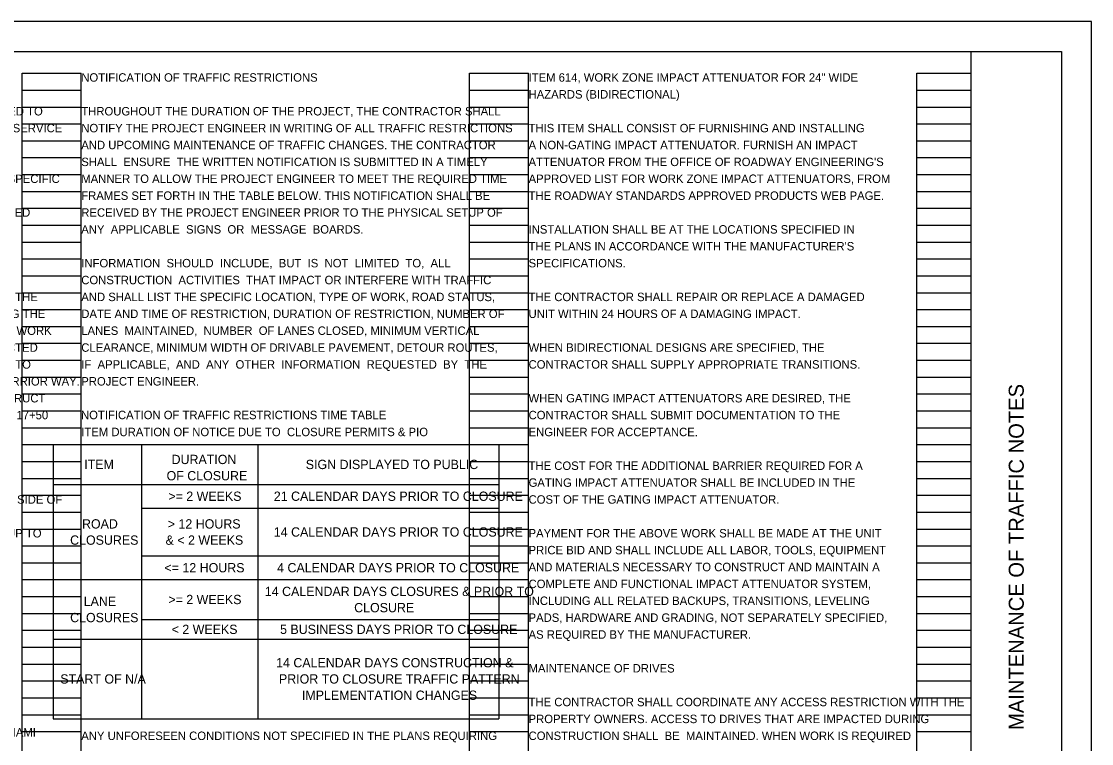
# Model space of a CAD drawing. Extents: x 0 to 34, y 0 to 22.
# Drawn here: x 16.25 to 34, y 10.02 to 22 of the extents above; entities that cross this region are included whole.
import ezdxf

# ---------------------------------------------------------------- set-up
doc = ezdxf.new("R2010")
doc.units = 0
for name, color, linetype in [('SH_Border', 7, 'Continuous'), ('SH_Cut_Line', 7, 'Continuous'), ('SH_Data', 7, 'Continuous'), ('SH_Text', 7, 'Continuous')]:
    doc.layers.add(name, color=color, linetype=linetype)

msp = doc.modelspace()

# ---------------------------------------------------------------- linework, layer by layer
at = {"layer": 'SH_Border'}
msp.add_line((32, 0.5), (32, 21.5), dxfattribs=at)
msp.add_lwpolyline([(1.5, 21.5), (33.5, 21.5), (33.5, 0.5), (1.5, 0.5)], close=True, dxfattribs=at)
at = {"layer": 'SH_Cut_Line'}
msp.add_lwpolyline([(0, 0), (34, 0), (34, 22), (0, 22)], close=True, dxfattribs=at)
at = {"layer": 'SH_Data'}
for p, q in [((16.26, 0.98), (16.26, 21.14)), ((16.26, 21.14), (17.24, 21.14)), ((17.24, 0.98), (17.24, 21.14)), ((23.68, 0.98), (23.68, 21.14)), ((23.68, 21.14), (24.66, 21.14)), ((24.66, 0.98), (24.66, 21.14)), ((31.1, 0.98), (31.1, 21.14)), ((31.1, 21.14), (32, 21.14)), ((32, 0.98), (32, 21.14)), ((16.26, 20.86), (17.24, 20.86)), ((23.68, 20.86), (24.66, 20.86)), ((31.1, 20.86), (32, 20.86)), ((16.26, 20.58), (17.24, 20.58)), ((23.68, 20.58), (24.66, 20.58)), ((31.1, 20.58), (32, 20.58)), ((16.26, 20.3), (17.24, 20.3)), ((23.68, 20.3), (24.66, 20.3)), ((31.1, 20.3), (32, 20.3)), ((16.26, 20.02), (17.24, 20.02)), ((23.68, 20.02), (24.66, 20.02)), ((31.1, 20.02), (32, 20.02)), ((16.26, 19.74), (17.24, 19.74)), ((23.68, 19.74), (24.66, 19.74)), ((31.1, 19.74), (32, 19.74)), ((16.26, 19.46), (17.24, 19.46)), ((23.68, 19.46), (24.66, 19.46)), ((31.1, 19.46), (32, 19.46)), ((16.26, 19.18), (17.24, 19.18)), ((23.68, 19.18), (24.66, 19.18)), ((31.1, 19.18), (32, 19.18)), ((16.26, 18.9), (17.24, 18.9)), ((23.68, 18.9), (24.66, 18.9)), ((31.1, 18.9), (32, 18.9)), ((16.26, 18.62), (17.24, 18.62)), ((23.68, 18.62), (24.66, 18.62)), ((31.1, 18.62), (32, 18.62)), ((16.26, 18.34), (17.24, 18.34)), ((23.68, 18.34), (24.66, 18.34)), ((31.1, 18.34), (32, 18.34)), ((16.26, 18.06), (17.24, 18.06)), ((23.68, 18.06), (24.66, 18.06)), ((31.1, 18.06), (32, 18.06)), ((16.26, 17.78), (17.24, 17.78)), ((23.68, 17.78), (24.66, 17.78)), ((31.1, 17.78), (32, 17.78)), ((16.26, 17.5), (17.24, 17.5)), ((23.68, 17.5), (24.66, 17.5)), ((31.1, 17.5), (32, 17.5)), ((16.26, 17.22), (17.24, 17.22)), ((23.68, 17.22), (24.66, 17.22)), ((31.1, 17.22), (32, 17.22)), ((16.26, 16.94), (17.24, 16.94)), ((23.68, 16.94), (24.66, 16.94)), ((31.1, 16.94), (32, 16.94)), ((16.26, 16.66), (17.24, 16.66)), ((23.68, 16.66), (24.66, 16.66)), ((31.1, 16.66), (32, 16.66)), ((16.26, 16.38), (17.24, 16.38)), ((23.68, 16.38), (24.66, 16.38)), ((31.1, 16.38), (32, 16.38)), ((16.26, 16.1), (17.24, 16.1)), ((23.68, 16.1), (24.66, 16.1)), ((31.1, 16.1), (32, 16.1)), ((16.26, 15.82), (17.24, 15.82)), ((23.68, 15.82), (24.66, 15.82)), ((31.1, 15.82), (32, 15.82)), ((16.26, 15.54), (17.24, 15.54)), ((23.68, 15.54), (24.66, 15.54)), ((31.1, 15.54), (32, 15.54)), ((16.26, 15.26), (17.24, 15.26)), ((23.68, 15.26), (24.66, 15.26)), ((31.1, 15.26), (32, 15.26)), ((16.26, 14.98), (17.24, 14.98)), ((16.774, 14.98), (24.169, 14.98)), ((16.774, 14.98), (16.774, 10.434)), ((18.24, 14.98), (18.24, 10.434)), ((20.167, 14.98), (20.167, 10.434)), ((23.68, 14.98), (24.66, 14.98)), ((24.169, 14.98), (24.169, 10.434)), ((31.1, 14.98), (32, 14.98)), ((16.26, 14.7), (17.24, 14.7)), ((23.68, 14.7), (24.66, 14.7)), ((31.1, 14.7), (32, 14.7)), ((16.26, 14.42), (17.24, 14.42)), ((23.68, 14.42), (24.66, 14.42)), ((31.1, 14.42), (32, 14.42)), ((16.774, 14.321), (24.169, 14.321)), ((16.26, 14.14), (17.24, 14.14)), ((23.68, 14.14), (24.66, 14.14)), ((31.1, 14.14), (32, 14.14)), ((16.26, 13.86), (17.24, 13.86)), ((18.24, 13.926), (24.169, 13.926)), ((23.68, 13.86), (24.66, 13.86)), ((31.1, 13.86), (32, 13.86)), ((16.26, 13.58), (17.24, 13.58)), ((23.68, 13.58), (24.66, 13.58)), ((31.1, 13.58), (32, 13.58)), ((16.26, 13.3), (17.24, 13.3)), ((23.68, 13.3), (24.66, 13.3)), ((31.1, 13.3), (32, 13.3)), ((16.26, 13.02), (17.24, 13.02)), ((18.24, 13.135), (24.169, 13.135)), ((23.68, 13.02), (24.66, 13.02)), ((31.1, 13.02), (32, 13.02)), ((16.26, 12.74), (17.24, 12.74)), ((16.774, 12.74), (24.169, 12.74)), ((23.68, 12.74), (24.66, 12.74)), ((31.1, 12.74), (32, 12.74)), ((16.26, 12.46), (17.24, 12.46)), ((23.68, 12.46), (24.66, 12.46)), ((31.1, 12.46), (32, 12.46)), ((16.26, 12.18), (17.24, 12.18)), ((18.24, 12.081), (24.169, 12.081)), ((23.68, 12.18), (24.66, 12.18)), ((31.1, 12.18), (32, 12.18)), ((16.26, 11.9), (17.24, 11.9)), ((23.68, 11.9), (24.66, 11.9)), ((31.1, 11.9), (32, 11.9)), ((16.774, 11.752), (24.169, 11.752)), ((16.26, 11.62), (17.24, 11.62)), ((23.68, 11.62), (24.66, 11.62)), ((31.1, 11.62), (32, 11.62)), ((16.26, 11.34), (17.24, 11.34)), ((23.68, 11.34), (24.66, 11.34)), ((31.1, 11.34), (32, 11.34)), ((16.26, 11.06), (17.24, 11.06)), ((23.68, 11.06), (24.66, 11.06)), ((31.1, 11.06), (32, 11.06)), ((16.26, 10.78), (17.24, 10.78)), ((23.68, 10.78), (24.66, 10.78)), ((31.1, 10.78), (32, 10.78)), ((16.26, 10.5), (17.24, 10.5)), ((23.68, 10.5), (24.66, 10.5)), ((31.1, 10.5), (32, 10.5)), ((16.774, 10.434), (24.169, 10.434)), ((16.26, 10.22), (17.24, 10.22)), ((23.68, 10.22), (24.66, 10.22)), ((31.1, 10.22), (32, 10.22))]:
    msp.add_line(p, q, dxfattribs=at)

# ---------------------------------------------------------------- texts
msp.add_text('MAINTENANCE OF TRAFFIC NOTES', height=0.25, rotation=90, dxfattribs=at).set_placement((32.875, 10.247))
at = {"layer": 'SH_Text'}
for s, height, p in [('NOTIFICATION OF TRAFFIC RESTRICTIONS', 0.14, (17.24, 21)), ('ITEM 614, WORK ZONE IMPACT ATTENUATOR FOR 24" WIDE', 0.14, (24.66, 21)), ('HAZARDS (BIDIRECTIONAL)', 0.14, (24.66, 20.72)), ('THE  SEQUENCE  OF  CONSTRUCTION OUTLINED BELOW IS INTENDED TO', 0.14, (9.82, 20.44)), ('THROUGHOUT THE DURATION OF THE PROJECT, THE CONTRACTOR SHALL', 0.14, (17.24, 20.44)), ('GUIDE THE WORK IN A MANNER THAT PROVIDES A BASIC LEVEL OF SERVICE', 0.14, (9.82, 20.16)), ('NOTIFY THE PROJECT ENGINEER IN WRITING OF ALL TRAFFIC RESTRICTIONS', 0.14, (17.24, 20.16)), ('THIS ITEM SHALL CONSIST OF FURNISHING AND INSTALLING', 0.14, (24.66, 20.16)), ('AND UPCOMING MAINTENANCE OF TRAFFIC CHANGES. THE CONTRACTOR', 0.14, (17.24, 19.88)), ('A NON-GATING IMPACT ATTENUATOR. FURNISH AN IMPACT', 0.14, (24.66, 19.88)), ('SHALL  ENSURE  THE WRITTEN NOTIFICATION IS SUBMITTED IN A TIMELY', 0.14, (17.24, 19.6)), ("ATTENUATOR FROM THE OFFICE OF ROADWAY ENGINEERING'S", 0.14, (24.66, 19.6)), ('ALTHOUGH THIS SEQUENCE OF CONSTRUCTION LISTS TASKS IN A SPECIFIC', 0.14, (9.82, 19.32)), ('MANNER TO ALLOW THE PROJECT ENGINEER TO MEET THE REQUIRED TIME', 0.14, (17.24, 19.32)), ('APPROVED LIST FOR WORK ZONE IMPACT ATTENUATORS, FROM', 0.14, (24.66, 19.32)), ('FRAMES SET FORTH IN THE TABLE BELOW. THIS NOTIFICATION SHALL BE', 0.14, (17.24, 19.04)), ('THE ROADWAY STANDARDS APPROVED PRODUCTS WEB PAGE.', 0.14, (24.66, 19.04)), ('COMMENCING THE NEXT ITEM, AND SOME TASKS MAY BE PERFORMED', 0.14, (9.82, 18.76)), ('RECEIVED BY THE PROJECT ENGINEER PRIOR TO THE PHYSICAL SETUP OF', 0.14, (17.24, 18.76)), ('ANY  APPLICABLE  SIGNS  OR  MESSAGE  BOARDS.', 0.14, (17.24, 18.48)), ('INSTALLATION SHALL BE AT THE LOCATIONS SPECIFIED IN', 0.14, (24.66, 18.48)), ("THE PLANS IN ACCORDANCE WITH THE MANUFACTURER'S", 0.14, (24.66, 18.2)), ('INFORMATION  SHOULD  INCLUDE,  BUT  IS  NOT  LIMITED  TO,  ALL', 0.14, (17.24, 17.92)), ('SPECIFICATIONS.', 0.14, (24.66, 17.92)), ('CONSTRUCTION  ACTIVITIES  THAT IMPACT OR INTERFERE WITH TRAFFIC', 0.14, (17.24, 17.64)), ('CONSTRUCT  SEGMENT  A  OF  THE  COLUMBIA  CONNECTOR FROM THE', 0.14, (9.82, 17.36)), ('AND SHALL LIST THE SPECIFIC LOCATION, TYPE OF WORK, ROAD STATUS,', 0.14, (17.24, 17.36)), ('THE CONTRACTOR SHALL REPAIR OR REPLACE A DAMAGED', 0.14, (24.66, 17.36)), ('EXISTING MARIEMONT CONNECTOR TO MARIEMONT WAY INCLUDING THE', 0.14, (9.82, 17.08)), ('DATE AND TIME OF RESTRICTION, DURATION OF RESTRICTION, NUMBER OF', 0.14, (17.24, 17.08)), ('UNIT WITHIN 24 HOURS OF A DAMAGING IMPACT.', 0.14, (24.66, 17.08)), ('NEW CURB RAMPS NORTH OF US 50 FROM STA 10+40 TO STA 20+50. WORK ', 0.14, (9.82, 16.8)), ('LANES  MAINTAINED,  NUMBER  OF LANES CLOSED, MINIMUM VERTICAL', 0.14, (17.24, 16.8)), ('ALONG MARIEMONT WAY AND WARRIOR  WAY  SHOULD BE CONDUCTED  ', 0.14, (9.82, 16.52)), ('CLEARANCE, MINIMUM WIDTH OF DRIVABLE PAVEMENT, DETOUR ROUTES,', 0.14, (17.24, 16.52)), ('WHEN BIDIRECTIONAL DESIGNS ARE SPECIFIED, THE', 0.14, (24.66, 16.52)), ('WHILE SCHOOL IS OUT OF SESSION.  USE  FLAGGERS, ACCORDING  TO', 0.14, (9.82, 16.24)), ('IF  APPLICABLE,  AND  ANY  OTHER  INFORMATION  REQUESTED  BY  THE', 0.14, (17.24, 16.24)), ('CONTRACTOR SHALL SUPPLY APPROPRIATE TRANSITIONS.', 0.14, (24.66, 16.24)), ('MT-97.10, AS NECESSARY TO CONSTRUCT CURB RAMPS ALONG WARRIOR WAY.', 0.14, (9.82, 15.96)), ('PROJECT ENGINEER.', 0.14, (17.24, 15.96)), ('CLOSE ONE WESTBOUND LANE OF US 50 USING MT-95.31 TO CONSTRUCT', 0.14, (9.82, 15.68)), ('WHEN GATING IMPACT ATTENUATORS ARE DESIRED, THE', 0.14, (24.66, 15.68)), ('THE SHARED USE PATH AND CURB  RAMPS ALONG US 50 FROM STA 17+50', 0.14, (9.82, 15.4)), (' NOTIFICATION OF TRAFFIC RESTRICTIONS TIME TABLE', 0.14, (17.183, 15.402)), ('CONTRACTOR SHALL SUBMIT DOCUMENTATION TO THE', 0.14, (24.66, 15.4)), ('ITEM DURATION OF NOTICE DUE TO  CLOSURE PERMITS & PIO', 0.14, (17.24, 15.12)), ('ENGINEER FOR ACCEPTANCE.', 0.14, (24.66, 15.12)), ('DURATION', 0.154, (18.738, 14.657)), ('ITEM', 0.154, (17.289, 14.574)), ('SIGN DISPLAYED TO PUBLIC', 0.154, (20.964, 14.574)), ('THE COST FOR THE ADDITIONAL BARRIER REQUIRED FOR A', 0.14, (24.66, 14.56)), ('OF CLOSURE', 0.154, (18.655, 14.387)), ('GATING IMPACT ATTENUATOR SHALL BE INCLUDED IN THE', 0.14, (24.66, 14.28)), ('>= 2 WEEKS', 0.154, (18.684, 14.047)), ('21 CALENDAR DAYS PRIOR TO CLOSURE', 0.154, (20.434, 14.047)), ('CONTRACTOR TO CONSTRUCT THE CURB RAMP ALONG THE SOUTH SIDE OF', 0.14, (9.82, 14)), ('COST OF THE GATING IMPACT ATTENUATOR.', 0.14, (24.66, 14)), ('ROAD', 0.154, (17.252, 13.588)), ('> 12 HOURS', 0.154, (18.675, 13.588)), ('FLAGGERS. THE  CONTRACTOR SHALL OPEN THAT INTERSECTION UP TO', 0.14, (9.82, 13.44)), ('14 CALENDAR DAYS PRIOR TO CLOSURE', 0.154, (20.434, 13.454)), ('PAYMENT FOR THE ABOVE WORK SHALL BE MADE AT THE UNIT', 0.14, (24.66, 13.44)), ('CLOSURES', 0.154, (17.055, 13.319)), ('& < 2 WEEKS', 0.154, (18.639, 13.319)), ('PRICE BID AND SHALL INCLUDE ALL LABOR, TOOLS, EQUIPMENT', 0.14, (24.66, 13.16)), ('<= 12 HOURS', 0.154, (18.62, 12.861)), ('4 CALENDAR DAYS PRIOR TO CLOSURE', 0.154, (20.489, 12.861)), ('AND MATERIALS NECESSARY TO CONSTRUCT AND MAINTAIN A', 0.14, (24.66, 12.88)), ('14 CALENDAR DAYS CLOSURES & PRIOR TO ', 0.154, (20.285, 12.468)), ('COMPLETE AND FUNCTIONAL IMPACT ATTENUATOR SYSTEM,', 0.14, (24.66, 12.6)), ('LANE ', 0.154, (17.28, 12.304)), ('>= 2 WEEKS', 0.154, (18.684, 12.334)), ('INCLUDING ALL RELATED BACKUPS, TRANSITIONS, LEVELING', 0.14, (24.66, 12.32)), ('CLOSURE', 0.154, (21.767, 12.199)), ('CLOSURES', 0.154, (17.055, 12.034)), ('PADS, HARDWARE AND GRADING, NOT SEPARATELY SPECIFIED,', 0.14, (24.66, 12.04)), ('< 2 WEEKS', 0.154, (18.739, 11.839)), ('5 BUSINESS DAYS PRIOR TO CLOSURE', 0.154, (20.538, 11.839)), ('AS REQUIRED BY THE MANUFACTURER.', 0.14, (24.66, 11.76)), ('14 CALENDAR DAYS CONSTRUCTION & ', 0.154, (20.472, 11.285)), ('MAINTENANCE OF DRIVES', 0.14, (24.66, 11.2)), ('START OF N/A', 0.154, (16.892, 11.016)), ('PRIOR TO CLOSURE TRAFFIC PATTERN ', 0.154, (20.519, 11.016)), ('IMPLEMENTATION CHANGES', 0.154, (20.9, 10.746)), ('THE CONTRACTOR SHALL COORDINATE ANY ACCESS RESTRICTION WITH THE', 0.14, (24.66, 10.64)), ('PROPERTY OWNERS. ACCESS TO DRIVES THAT ARE IMPACTED DURING', 0.14, (24.66, 10.36)), ('CONSTRUCT SEGMENT C OF THE COLUMBIA CONNECTOR ALONG MIAMI', 0.14, (9.82, 10.137)), ('ANY UNFORESEEN CONDITIONS NOT SPECIFIED IN THE PLANS REQUIRING', 0.14, (17.24, 10.08)), ('CONSTRUCTION SHALL  BE  MAINTAINED. WHEN WORK IS REQUIRED', 0.14, (24.66, 10.08))]:
    msp.add_text(s, height=height, dxfattribs=at).set_placement(p)

doc.saveas('drawing.dxf')
